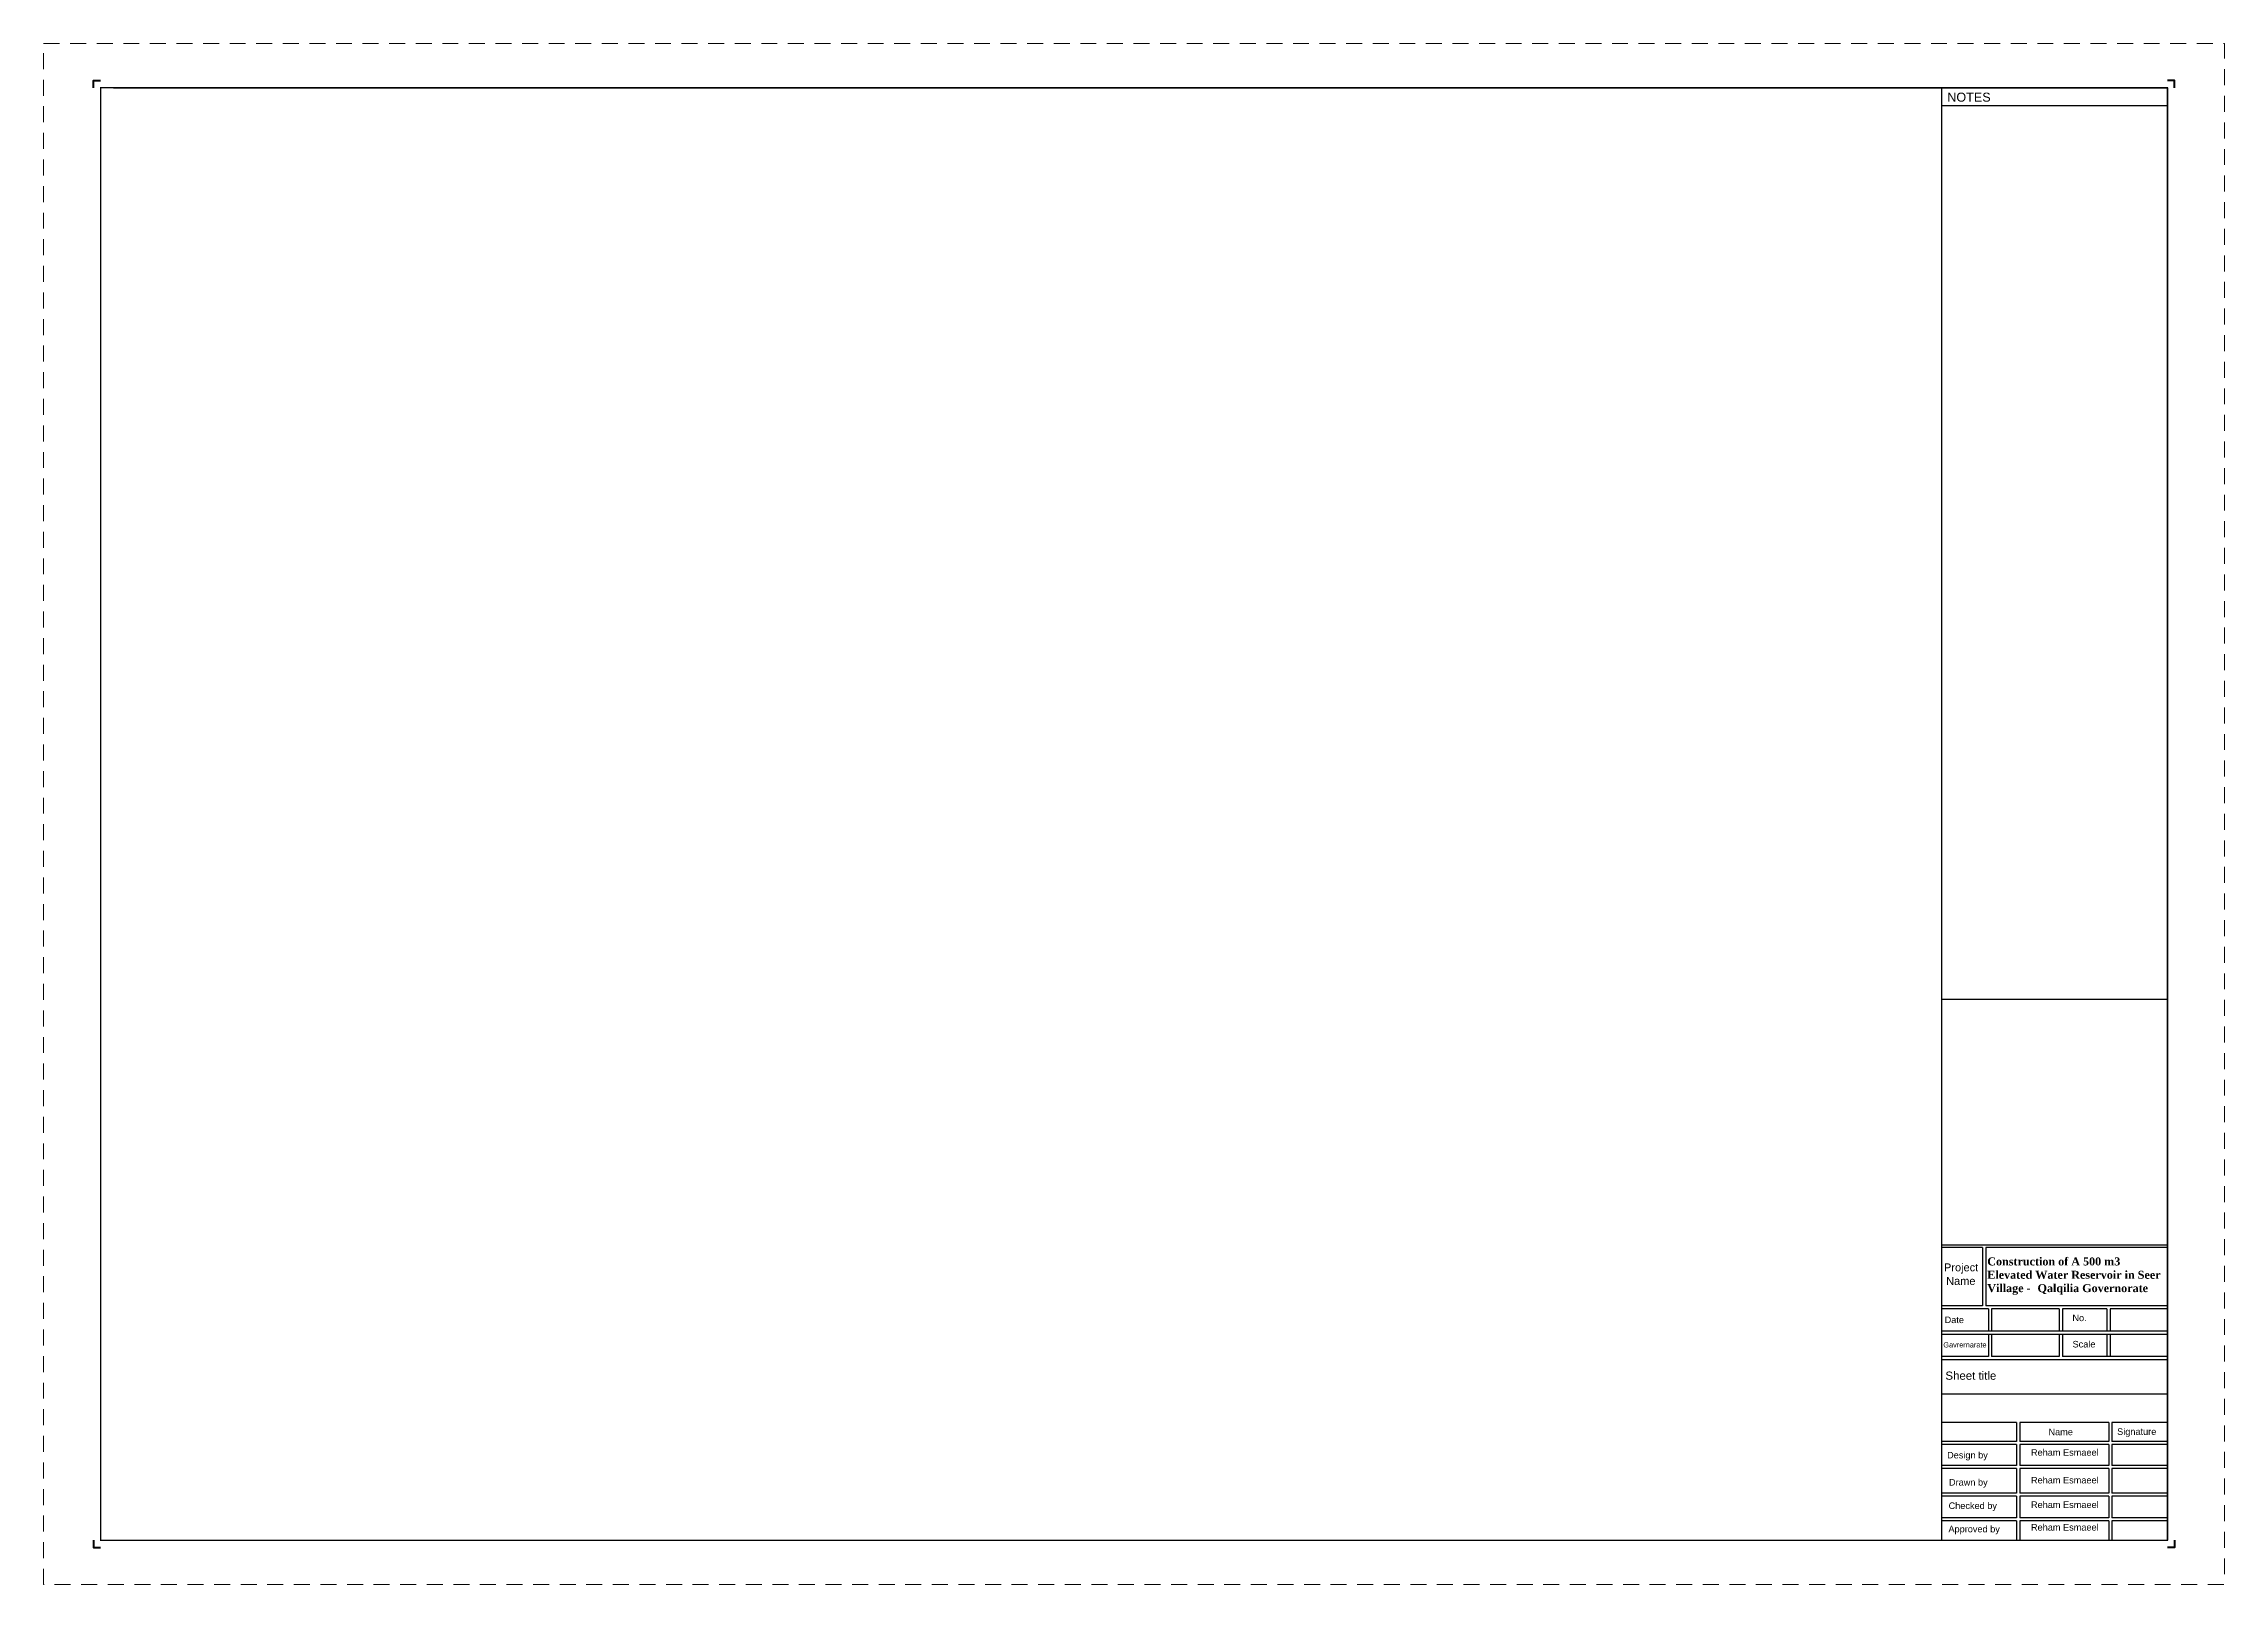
# Model space of a CAD drawing. Header units: metres. Extents: x 1289.9 to 1349.8, y -39.6 to 2.7.
import ezdxf

# ---------------------------------------------------------------- set-up
doc = ezdxf.new("R2010")
doc.units = ezdxf.units.M
doc.header["$MEASUREMENT"] = 0
doc.linetypes.add('DGN Style 2', pattern=[73.042267, 43.82536, -29.216907])
doc.layers.add('FRAME', color=7, linetype='Continuous')
doc.layers.add('TXT', color=6, linetype='Continuous')
doc.layers.add('Frame-PW - KA_FRAME', color=7, linetype='Continuous', lineweight=80)
doc.layers.add('PLT_BRDR', color=7, linetype='DGN Style 2', lineweight=0)
doc.styles.add('ARIAL', font='arial.ttf')

msp = doc.modelspace()

# ---------------------------------------------------------------- linework, layer by layer
for p, q in [((1348.212, -23.584), (1342.013, -23.584)), ((1348.212, -30.326), (1342.013, -30.326)), ((1343.137, -30.39), (1342.013, -30.39)), ((1343.137, -30.39), (1343.137, -31.993)), ((1348.212, -30.39), (1343.225, -30.39)), ((1343.225, -30.39), (1343.225, -31.993)), ((1343.137, -31.993), (1342.013, -31.993)), ((1343.297, -32.08), (1342.013, -32.08)), ((1348.212, -31.993), (1343.225, -31.993)), ((1343.297, -32.08), (1343.297, -32.692)), ((1345.241, -32.08), (1343.384, -32.08)), ((1343.384, -32.08), (1343.384, -32.692)), ((1345.241, -32.08), (1345.241, -32.692)), ((1345.329, -32.08), (1345.329, -32.692)), ((1346.552, -32.08), (1345.329, -32.08)), ((1346.552, -32.08), (1346.552, -32.692)), ((1348.212, -32.08), (1346.64, -32.08)), ((1346.64, -32.08), (1346.64, -32.692)), ((1348.212, -32.692), (1342.013, -32.692)), ((1343.297, -32.692), (1342.013, -32.692)), ((1348.212, -32.78), (1342.013, -32.78)), ((1343.297, -32.78), (1342.013, -32.78)), ((1343.297, -32.78), (1343.297, -33.392)), ((1345.241, -32.692), (1343.384, -32.692)), ((1345.241, -32.78), (1343.384, -32.78)), ((1343.384, -32.78), (1343.384, -33.392)), ((1345.241, -32.78), (1345.241, -33.392)), ((1346.552, -32.692), (1345.329, -32.692)), ((1346.552, -32.78), (1345.329, -32.78)), ((1345.329, -32.78), (1345.329, -33.392)), ((1346.552, -32.78), (1346.552, -33.392)), ((1346.64, -32.78), (1346.64, -33.392)), ((1343.297, -33.392), (1342.013, -33.392)), ((1348.212, -33.479), (1342.013, -33.479)), ((1345.241, -33.392), (1343.384, -33.392)), ((1348.212, -33.392), (1345.329, -33.392)), ((1348.212, -34.426), (1342.013, -34.426)), ((1344.066, -35.197), (1342.013, -35.197)), ((1344.066, -35.197), (1344.066, -35.722)), ((1346.602, -35.197), (1344.154, -35.197)), ((1344.154, -35.197), (1344.154, -35.722)), ((1346.602, -35.197), (1346.602, -35.722)), ((1348.212, -35.197), (1346.69, -35.197)), ((1346.69, -35.197), (1346.69, -35.722)), ((1344.066, -35.722), (1342.013, -35.722)), ((1344.066, -35.809), (1342.013, -35.809)), ((1344.066, -35.809), (1344.066, -36.381)), ((1346.602, -35.722), (1344.154, -35.722)), ((1346.602, -35.809), (1344.154, -35.809)), ((1344.154, -35.809), (1344.154, -36.381)), ((1346.602, -35.809), (1346.602, -36.381)), ((1348.212, -35.722), (1346.69, -35.722)), ((1348.212, -35.809), (1346.69, -35.809)), ((1346.69, -35.809), (1346.69, -36.381)), ((1344.066, -36.381), (1342.013, -36.381)), ((1344.066, -36.468), (1342.013, -36.468)), ((1344.066, -36.468), (1344.066, -37.142)), ((1346.602, -36.381), (1344.154, -36.381)), ((1346.602, -36.468), (1344.154, -36.468)), ((1344.154, -36.468), (1344.154, -37.142)), ((1346.602, -36.468), (1346.602, -37.142)), ((1348.212, -36.381), (1346.69, -36.381)), ((1348.212, -36.468), (1346.69, -36.468)), ((1346.69, -36.468), (1346.69, -37.142)), ((1344.066, -37.142), (1342.013, -37.142)), ((1346.602, -37.142), (1344.154, -37.142)), ((1348.212, -37.142), (1346.69, -37.142)), ((1344.066, -37.229), (1342.013, -37.229)), ((1344.066, -37.229), (1344.066, -37.816)), ((1346.602, -37.229), (1344.154, -37.229)), ((1344.154, -37.229), (1344.154, -37.816)), ((1346.602, -37.229), (1346.602, -37.816)), ((1348.212, -37.229), (1346.69, -37.229)), ((1346.69, -37.229), (1346.69, -37.816)), ((1344.066, -37.816), (1342.013, -37.816)), ((1344.066, -37.903), (1342.013, -37.903)), ((1344.066, -37.903), (1344.066, -38.437)), ((1346.602, -37.816), (1344.154, -37.816)), ((1344.154, -37.903), (1344.154, -38.437)), ((1346.602, -37.903), (1344.154, -37.903)), ((1346.602, -37.903), (1346.602, -38.437)), ((1348.212, -37.816), (1346.69, -37.816)), ((1346.69, -37.903), (1346.69, -38.437)), ((1348.212, -37.903), (1346.69, -37.903))]:
    msp.add_line(p, q)
msp.add_lwpolyline([(1291.782, 1.463), (1348.212, 1.463), (1348.212, -38.437)])
at = {"layer": 'FRAME'}
msp.add_line((1342.013, 0.974), (1348.212, 0.974), dxfattribs=at)
at = {"layer": 'Frame-PW - KA_FRAME', "flags": 128}
for points in [[(1291.225, 1.463), (1291.225, 1.663), (1291.425, 1.663)], [(1348.412, 1.463), (1348.412, 1.663), (1348.212, 1.663)], [(1291.225, -38.437), (1291.225, -38.637), (1291.425, -38.637)], [(1348.412, -38.437), (1348.412, -38.637), (1348.212, -38.637)]]:
    msp.add_lwpolyline(points, dxfattribs=at)
at = {"layer": 'Frame-PW - KA_FRAME', "const_width": 0.0356, "flags": 128}
msp.add_lwpolyline([(1291.425, 1.463), (1348.212, 1.463), (1348.212, -38.437), (1291.425, -38.437)], close=True, dxfattribs=at)
at = {"layer": 'Frame-PW - KA_FRAME', "const_width": 0.0356}
msp.add_lwpolyline([(1342.013, -38.437), (1342.013, 1.463)], dxfattribs=at)
at = {"layer": 'PLT_BRDR', "ltscale": 0.01, "flags": 128}
msp.add_lwpolyline([(1289.858, 2.675), (1349.779, 2.675), (1349.779, -39.648), (1289.858, -39.648)], close=True, dxfattribs=at)

# ---------------------------------------------------------------- texts
at = {"color": 7, "insert": (1343.264, -30.667), "char_height": 0.2, "width": 4.93088, "attachment_point": 1}
msp.add_mtext('{\\fTimes New Roman|b1|i0|c0|p18;\\H1.1x;\\C256;Construction of A 500 m3 Elevated Water Reservoir in Seer Village - \\H1.2845x; \\H0.77854x;Qalqilia Governorate\\H1.1896x; }', dxfattribs=at)
at = {"layer": 'FRAME', "ltscale": 2, "style": 'ARIAL'}
msp.add_text('NOTES', height=0.2476, dxfattribs=at).set_placement((1342.165, 1.08))
at = {"layer": 'TXT', "color": 7}
for s, insert, char_height, width, attachment_point in [('{\\fArial|b0|i0|c0|p34;Project }', (1343.015, -30.832), 0.21624, 0.97791, 3), ('{\\fArial|b0|i0|c0|p34;Name}', (1342.939, -31.205), 0.21624, 0.80239, 3), ('{\\fArial|b0|i0|c0|p34;Date}', (1342.624, -32.291), 0.1802, 2.46567, 3), ('{\\fArial|b0|i0|c0|p34;No.}', (1345.995, -32.237), 0.1802, 2.46567, 3), ('{\\fArial|b0|i0|c0|p34;Scale}', (1346.236, -32.96), 0.1802, 2.46567, 3), ('{\\fArial|b0|i0|c178|p34;Gavrernarate}', (1343.243, -32.996), 0.14416, 1.97254, 3), ('{\\fArial|b0|i0|c0|p34;Sheet title}', (1342.114, -33.802), 0.22525, 3.08209, 1), ('{\\fArial|b0|i0|c0|p34;Signature}', (1347.909, -35.361), 0.1802, 2.46567, 3), ('{\\fArial|b0|i0|c0|p34;Reham Esmaeel}', (1346.325, -35.934), 0.1802, 2.04263, 3), ('{\\fArial|b0|i0|c0|p34;Name}', (1345.617, -35.371), 0.1802, 2.46567, 3), ('{\\fArial|b0|i0|c0|p34;Design by}', (1343.279, -36.008), 0.1802, 1.11303, 3), ('{\\fArial|b0|i0|c0|p34;Drawn by}', (1343.275, -36.754), 0.1802, 1.10942, 3), ('{\\fArial|b0|i0|c0|p34;Reham Esmaeel}', (1346.325, -36.695), 0.1802, 2.04263, 3), ('{\\fArial|b0|i0|c0|p34;Checked by}', (1343.53, -37.397), 0.1802, 1.36453, 3), ('{\\fArial|b0|i0|c0|p34;Reham Esmaeel}', (1346.325, -37.369), 0.1802, 2.04263, 3), ('{\\fArial|b0|i0|c0|p34;Approved by}', (1343.61, -38.038), 0.1802, 1.44432, 3), ('{\\fArial|b0|i0|c0|p34;Reham Esmaeel}', (1346.325, -37.99), 0.1802, 2.04263, 3)]:
    msp.add_mtext(s, dxfattribs=dict(at, insert=insert, char_height=char_height, width=width, attachment_point=attachment_point))

doc.saveas('drawing.dxf')
